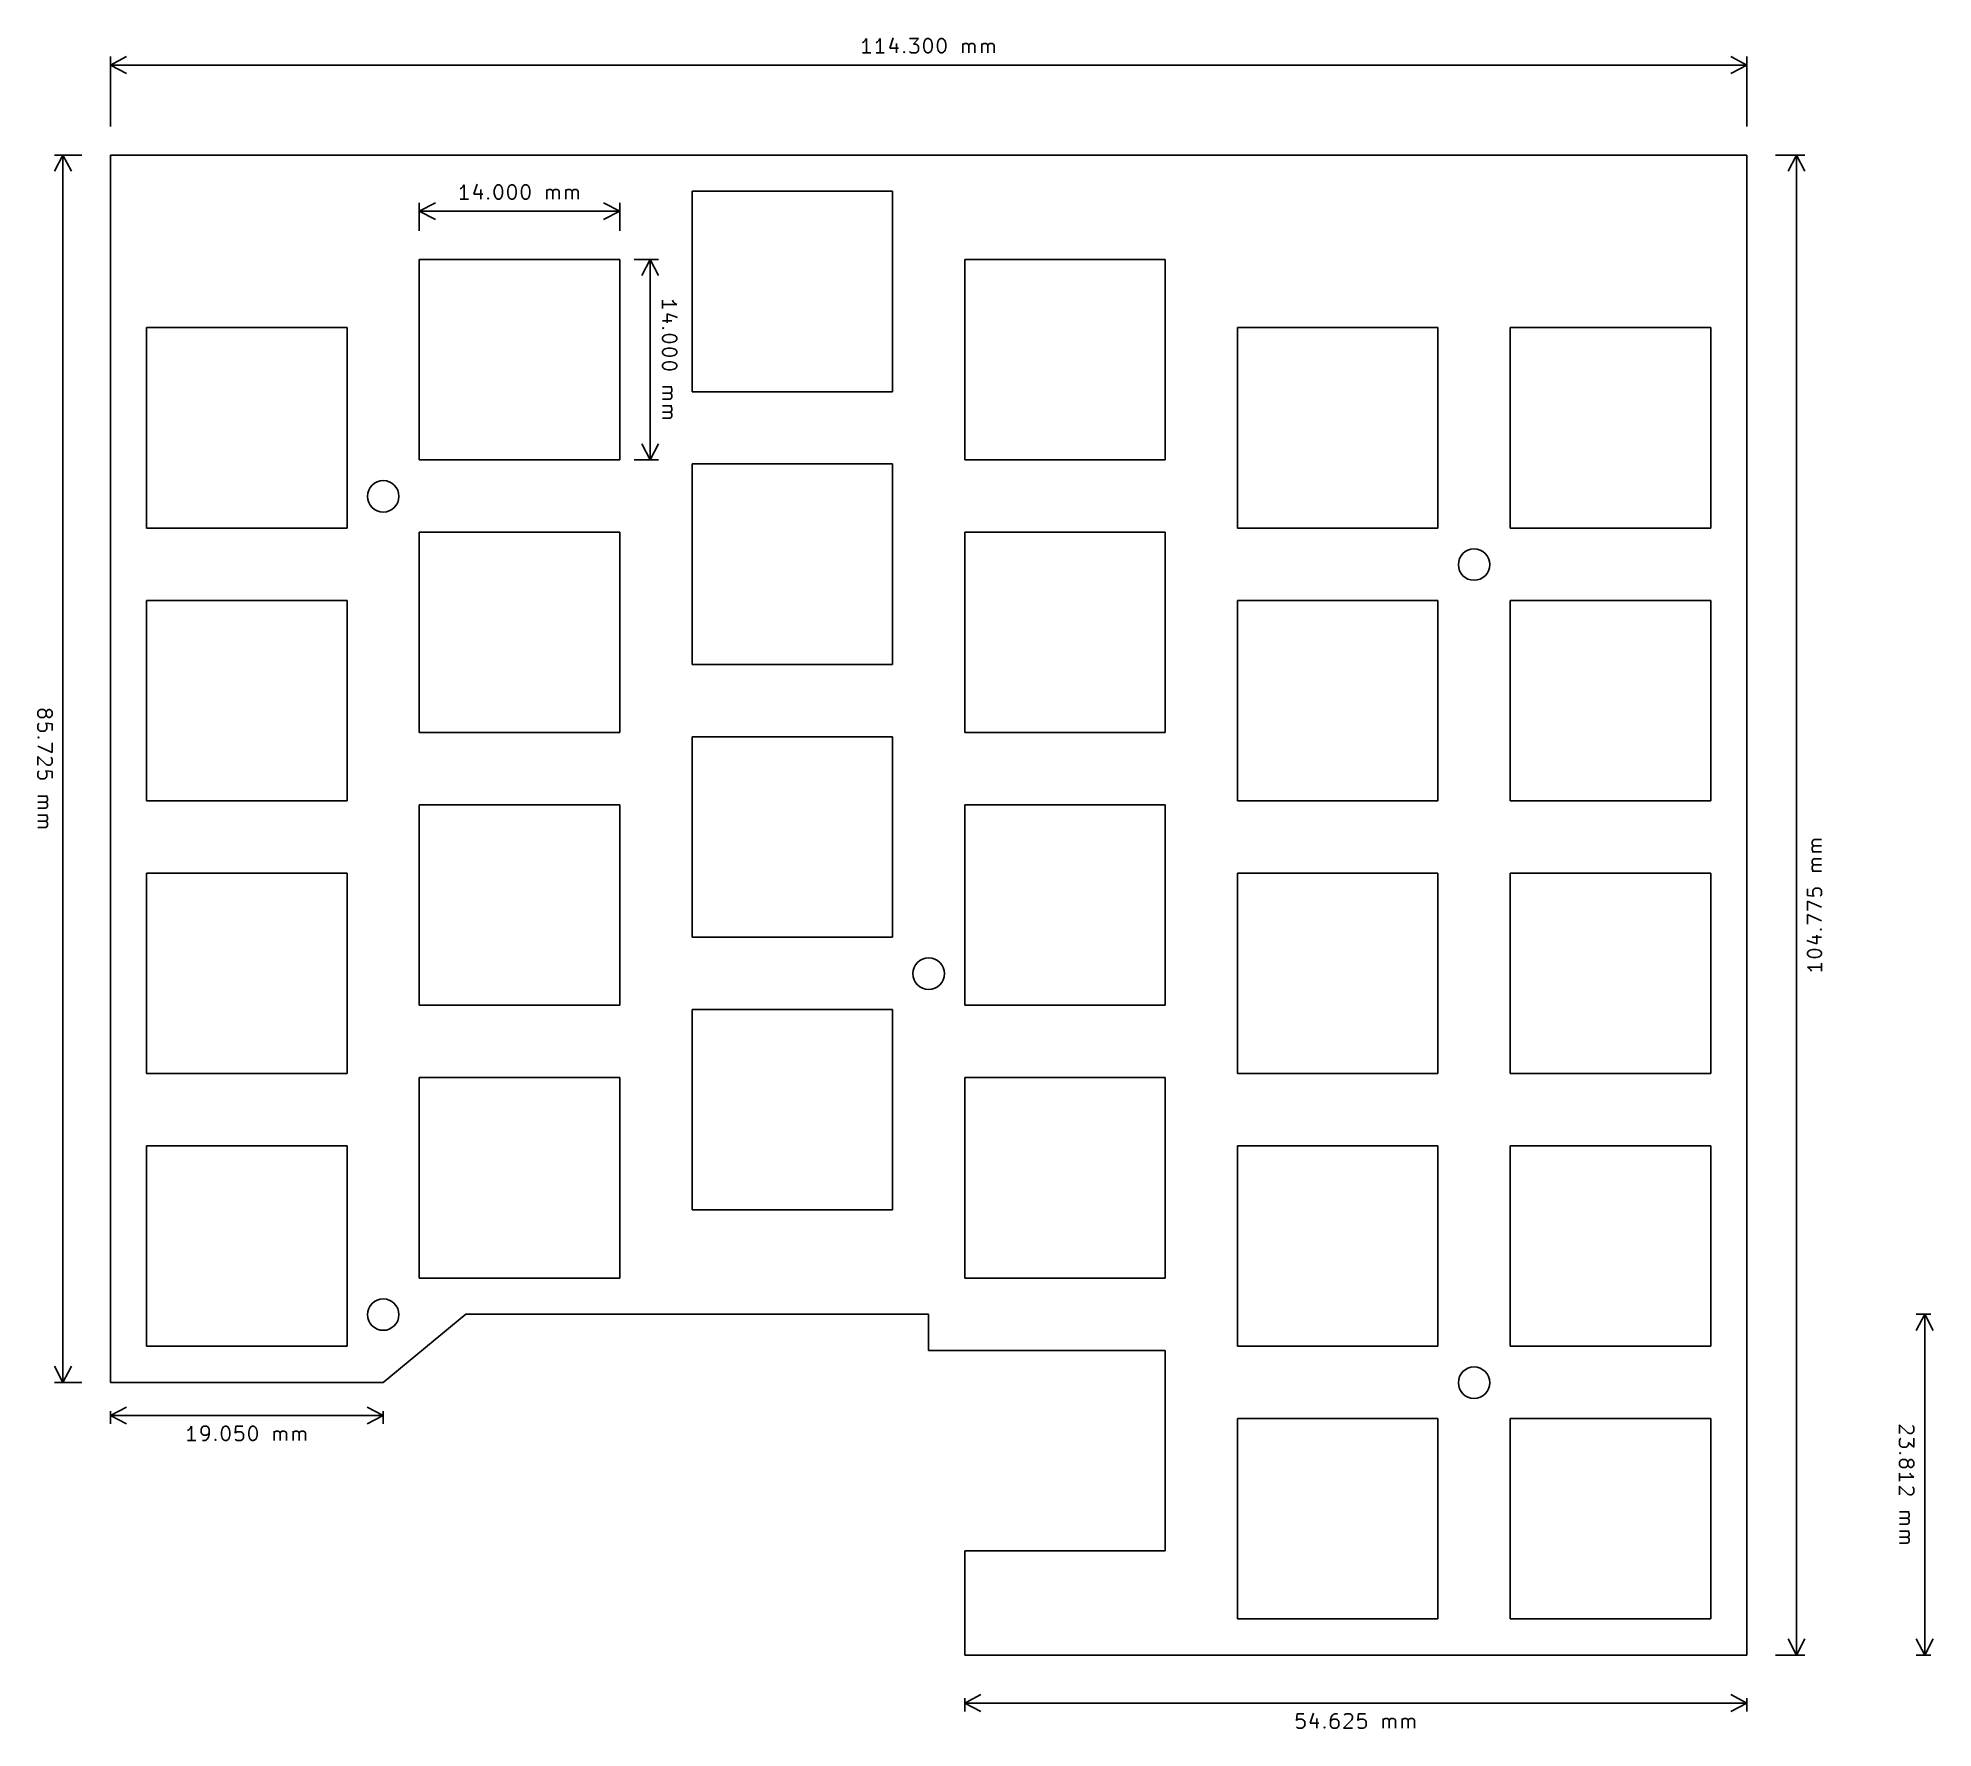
# Model space of a CAD drawing. Extents: x 54 to 187, y -146 to -28.
import ezdxf

# ---------------------------------------------------------------- set-up
doc = ezdxf.new("R2010")
doc.units = 0
doc.layers.add('BLACK', color=7, linetype='CONTINUOUS')

msp = doc.modelspace()

# ---------------------------------------------------------------- linework, layer by layer
at = {"layer": 'BLACK', "linetype": 'CONTINUOUS'}
for p, q in [((111.951, -27.7905), (111.856, -27.8381)), ((112.046, -27.6952), (111.951, -27.7905)), ((112.142, -27.5524), (112.046, -27.6952)), ((112.142, -28.5524), (112.142, -27.5524)), ((112.904, -27.7905), (112.808, -27.8381)), ((112.999, -27.6952), (112.904, -27.7905)), ((113.094, -27.5524), (112.999, -27.6952)), ((113.094, -28.5524), (113.094, -27.5524)), ((113.999, -27.5048), (113.761, -28.219)), ((115.142, -27.5524), (115.761, -27.5524)), ((115.761, -27.5524), (115.427, -27.9333)), ((116.142, -27.9333), (116.189, -27.7429)), ((116.189, -27.7429), (116.237, -27.6476)), ((116.237, -27.6476), (116.285, -27.6)), ((116.285, -27.6), (116.38, -27.5524)), ((116.38, -27.5524), (116.475, -27.5524)), ((116.475, -27.5524), (116.57, -27.6)), ((116.57, -27.6), (116.618, -27.6476)), ((116.618, -27.6476), (116.665, -27.7429)), ((116.665, -27.7429), (116.713, -27.9333)), ((117.094, -27.9333), (117.142, -27.7429)), ((117.142, -27.7429), (117.189, -27.6476)), ((117.189, -27.6476), (117.237, -27.6)), ((117.237, -27.6), (117.332, -27.5524)), ((117.332, -27.5524), (117.427, -27.5524)), ((117.427, -27.5524), (117.523, -27.6)), ((117.523, -27.6), (117.57, -27.6476)), ((117.57, -27.6476), (117.618, -27.7429)), ((117.618, -27.7429), (117.665, -27.9333)), ((59.325, -33.69), (59.325, -28.8136)), ((59.325, -29.4), (60.4515, -28.8136)), ((112.427, -28.5524), (111.856, -28.5524)), ((113.38, -28.5524), (112.808, -28.5524)), ((113.761, -28.219), (114.38, -28.219)), ((114.237, -27.8857), (114.237, -28.5524)), ((114.713, -28.5048), (114.761, -28.4571)), ((114.761, -28.5524), (114.713, -28.5048)), ((114.761, -28.4571), (114.808, -28.5048)), ((114.761, -28.4571), (114.761, -28.5524)), ((114.808, -28.5048), (114.761, -28.5524)), ((115.189, -28.5048), (115.142, -28.4571)), ((115.285, -28.5524), (115.189, -28.5048)), ((115.57, -28.5524), (115.285, -28.5524)), ((115.427, -27.9333), (115.57, -27.9333)), ((115.57, -27.9333), (115.665, -27.981)), ((115.665, -28.5048), (115.57, -28.5524)), ((115.665, -27.981), (115.713, -28.0286)), ((115.713, -28.4571), (115.665, -28.5048)), ((115.713, -28.0286), (115.761, -28.1238)), ((115.761, -28.3619), (115.713, -28.4571)), ((115.761, -28.1238), (115.761, -28.3619)), ((116.142, -28.1714), (116.142, -27.9333)), ((116.189, -28.3619), (116.142, -28.1714)), ((116.237, -28.4571), (116.189, -28.3619)), ((116.285, -28.5048), (116.237, -28.4571)), ((116.38, -28.5524), (116.285, -28.5048)), ((116.475, -28.5524), (116.38, -28.5524)), ((116.57, -28.5048), (116.475, -28.5524)), ((116.618, -28.4571), (116.57, -28.5048)), ((116.665, -28.3619), (116.618, -28.4571)), ((116.713, -28.1714), (116.665, -28.3619)), ((116.713, -27.9333), (116.713, -28.1714)), ((117.094, -28.1714), (117.094, -27.9333)), ((117.142, -28.3619), (117.094, -28.1714)), ((117.189, -28.4571), (117.142, -28.3619)), ((117.237, -28.5048), (117.189, -28.4571)), ((117.332, -28.5524), (117.237, -28.5048)), ((117.427, -28.5524), (117.332, -28.5524)), ((117.523, -28.5048), (117.427, -28.5524)), ((117.57, -28.4571), (117.523, -28.5048)), ((117.618, -28.3619), (117.57, -28.4571)), ((117.665, -28.1714), (117.618, -28.3619)), ((117.665, -27.9333), (117.665, -28.1714)), ((118.856, -28.5524), (118.856, -27.8857)), ((118.856, -27.981), (118.904, -27.9333)), ((118.904, -27.9333), (118.999, -27.8857)), ((118.999, -27.8857), (119.142, -27.8857)), ((119.142, -27.8857), (119.237, -27.9333)), ((119.237, -27.9333), (119.285, -28.0286)), ((119.285, -28.0286), (119.332, -27.9333)), ((119.285, -28.0286), (119.285, -28.5524)), ((119.332, -27.9333), (119.427, -27.8857)), ((119.427, -27.8857), (119.57, -27.8857)), ((119.57, -27.8857), (119.665, -27.9333)), ((119.665, -27.9333), (119.713, -28.0286)), ((119.713, -28.0286), (119.713, -28.5524)), ((120.189, -28.5524), (120.189, -27.8857)), ((120.189, -27.981), (120.237, -27.9333)), ((120.237, -27.9333), (120.332, -27.8857)), ((120.332, -27.8857), (120.475, -27.8857)), ((120.475, -27.8857), (120.57, -27.9333)), ((120.57, -27.9333), (120.618, -28.0286)), ((120.618, -28.0286), (120.665, -27.9333)), ((120.618, -28.0286), (120.618, -28.5524)), ((120.665, -27.9333), (120.761, -27.8857)), ((120.761, -27.8857), (120.904, -27.8857)), ((120.904, -27.8857), (120.999, -27.9333)), ((120.999, -27.9333), (121.046, -28.0286)), ((121.046, -28.0286), (121.046, -28.5524)), ((173.625, -29.4), (172.498, -28.8136)), ((173.625, -33.69), (173.625, -28.8136)), ((59.325, -29.4), (173.625, -29.4)), ((59.325, -29.4), (60.4515, -29.9864)), ((173.625, -29.4), (172.498, -29.9864)), ((57.325, -35.69), (55.4236, -35.69)), ((56.01, -35.69), (55.4236, -36.8165)), ((56.01, -35.69), (56.01, -121.415)), ((56.01, -35.69), (56.5964, -36.8165)), ((59.325, -121.415), (59.325, -35.69)), ((59.325, -35.69), (173.625, -35.69)), ((173.625, -140.465), (173.625, -35.69)), ((175.625, -35.69), (177.686, -35.69)), ((177.1, -35.69), (176.514, -36.8165)), ((177.1, -140.465), (177.1, -35.69)), ((177.1, -35.69), (177.686, -36.8165)), ((83.8524, -38.0005), (83.7571, -38.0481)), ((83.9476, -37.9052), (83.8524, -38.0005)), ((84.0429, -37.7624), (83.9476, -37.9052)), ((84.0429, -38.7624), (84.0429, -37.7624)), ((84.9476, -37.7148), (84.7095, -38.429)), ((85.1857, -38.0957), (85.1857, -38.7624)), ((86.1381, -38.1433), (86.1857, -37.9529)), ((86.1381, -38.3814), (86.1381, -38.1433)), ((86.1857, -38.5719), (86.1381, -38.3814)), ((86.1857, -37.9529), (86.2333, -37.8576)), ((86.2333, -37.8576), (86.281, -37.81)), ((86.281, -37.81), (86.3762, -37.7624)), ((86.3762, -37.7624), (86.4714, -37.7624)), ((86.4714, -37.7624), (86.5667, -37.81)), ((86.5667, -37.81), (86.6143, -37.8576)), ((86.6143, -37.8576), (86.6619, -37.9529)), ((86.6619, -37.9529), (86.7095, -38.1433)), ((86.7095, -38.3814), (86.6619, -38.5719)), ((86.7095, -38.1433), (86.7095, -38.3814)), ((87.0905, -38.1433), (87.1381, -37.9529)), ((87.0905, -38.3814), (87.0905, -38.1433)), ((87.1381, -38.5719), (87.0905, -38.3814)), ((87.1381, -37.9529), (87.1857, -37.8576)), ((87.1857, -37.8576), (87.2333, -37.81)), ((87.2333, -37.81), (87.3286, -37.7624)), ((87.3286, -37.7624), (87.4238, -37.7624)), ((87.4238, -37.7624), (87.519, -37.81)), ((87.519, -37.81), (87.5667, -37.8576)), ((87.5667, -37.8576), (87.6143, -37.9529)), ((87.6143, -37.9529), (87.6619, -38.1433)), ((87.6619, -38.3814), (87.6143, -38.5719)), ((87.6619, -38.1433), (87.6619, -38.3814)), ((88.0429, -38.1433), (88.0905, -37.9529)), ((88.0429, -38.3814), (88.0429, -38.1433)), ((88.0905, -38.5719), (88.0429, -38.3814)), ((88.0905, -37.9529), (88.1381, -37.8576)), ((88.1381, -37.8576), (88.1857, -37.81)), ((88.1857, -37.81), (88.281, -37.7624)), ((88.281, -37.7624), (88.3762, -37.7624)), ((88.3762, -37.7624), (88.4714, -37.81)), ((88.4714, -37.81), (88.519, -37.8576)), ((88.519, -37.8576), (88.5667, -37.9529)), ((88.5667, -37.9529), (88.6143, -38.1433)), ((88.6143, -38.3814), (88.5667, -38.5719)), ((88.6143, -38.1433), (88.6143, -38.3814)), ((89.8048, -38.7624), (89.8048, -38.0957)), ((89.8048, -38.191), (89.8524, -38.1433)), ((89.8524, -38.1433), (89.9476, -38.0957)), ((89.9476, -38.0957), (90.0905, -38.0957)), ((90.0905, -38.0957), (90.1857, -38.1433)), ((90.1857, -38.1433), (90.2333, -38.2386)), ((90.2333, -38.2386), (90.281, -38.1433)), ((90.2333, -38.2386), (90.2333, -38.7624)), ((90.281, -38.1433), (90.3762, -38.0957)), ((90.3762, -38.0957), (90.519, -38.0957)), ((90.519, -38.0957), (90.6143, -38.1433)), ((90.6143, -38.1433), (90.6619, -38.2386)), ((90.6619, -38.2386), (90.6619, -38.7624)), ((91.1381, -38.7624), (91.1381, -38.0957)), ((91.1381, -38.191), (91.1857, -38.1433)), ((91.1857, -38.1433), (91.281, -38.0957)), ((91.281, -38.0957), (91.4238, -38.0957)), ((91.4238, -38.0957), (91.519, -38.1433)), ((91.519, -38.1433), (91.5667, -38.2386)), ((91.5667, -38.2386), (91.6143, -38.1433)), ((91.5667, -38.2386), (91.5667, -38.7624)), ((91.6143, -38.1433), (91.7095, -38.0957)), ((91.7095, -38.0957), (91.8524, -38.0957)), ((91.8524, -38.0957), (91.9476, -38.1433)), ((91.9476, -38.1433), (91.9952, -38.2386)), ((91.9952, -38.2386), (91.9952, -38.7624)), ((99.95, -38.215), (99.95, -52.215)), ((99.95, -38.215), (113.95, -38.215)), ((113.95, -38.215), (113.95, -52.215)), ((80.9, -40.9775), (80.9, -39.0236)), ((80.9, -39.61), (82.0265, -39.0236)), ((80.9, -39.61), (94.9, -39.61)), ((80.9, -39.61), (82.0265, -40.1964)), ((84.3286, -38.7624), (83.7571, -38.7624)), ((84.7095, -38.429), (85.3286, -38.429)), ((85.6619, -38.7148), (85.7095, -38.6671)), ((85.7095, -38.7624), (85.6619, -38.7148)), ((85.7095, -38.6671), (85.7571, -38.7148)), ((85.7095, -38.6671), (85.7095, -38.7624)), ((85.7571, -38.7148), (85.7095, -38.7624)), ((86.2333, -38.6671), (86.1857, -38.5719)), ((86.281, -38.7148), (86.2333, -38.6671)), ((86.3762, -38.7624), (86.281, -38.7148)), ((86.4714, -38.7624), (86.3762, -38.7624)), ((86.5667, -38.7148), (86.4714, -38.7624)), ((86.6143, -38.6671), (86.5667, -38.7148)), ((86.6619, -38.5719), (86.6143, -38.6671)), ((87.1857, -38.6671), (87.1381, -38.5719)), ((87.2333, -38.7148), (87.1857, -38.6671)), ((87.3286, -38.7624), (87.2333, -38.7148)), ((87.4238, -38.7624), (87.3286, -38.7624)), ((87.519, -38.7148), (87.4238, -38.7624)), ((87.5667, -38.6671), (87.519, -38.7148)), ((87.6143, -38.5719), (87.5667, -38.6671)), ((88.1381, -38.6671), (88.0905, -38.5719)), ((88.1857, -38.7148), (88.1381, -38.6671)), ((88.281, -38.7624), (88.1857, -38.7148)), ((88.3762, -38.7624), (88.281, -38.7624)), ((88.4714, -38.7148), (88.3762, -38.7624)), ((88.519, -38.6671), (88.4714, -38.7148)), ((88.5667, -38.5719), (88.519, -38.6671)), ((94.9, -39.61), (93.7735, -39.0236)), ((94.9, -39.61), (93.7735, -40.1964)), ((94.9, -40.9775), (94.9, -39.0236)), ((80.9, -42.9775), (80.9, -56.9775)), ((80.9, -42.9775), (94.9, -42.9775)), ((94.9, -42.9775), (94.9, -56.9775)), ((95.9, -42.9775), (97.6164, -42.9775)), ((97.03, -42.9775), (96.4436, -44.104)), ((97.03, -42.9775), (97.03, -56.9775)), ((97.03, -42.9775), (97.6164, -44.104)), ((119, -42.9775), (119, -56.9775)), ((119, -42.9775), (133, -42.9775)), ((133, -42.9775), (133, -56.9775)), ((97.8776, -46.4061), (97.8776, -45.8346)), ((97.8776, -46.1204), (98.8776, -46.1204)), ((98.6395, -45.9299), (98.5919, -45.8346)), ((98.7348, -46.0251), (98.6395, -45.9299)), ((98.8776, -46.1204), (98.7348, -46.0251)), ((98.5443, -47.2632), (97.8776, -47.2632)), ((98.9252, -47.0251), (98.211, -46.787)), ((98.211, -46.787), (98.211, -47.4061)), ((61.85, -47.74), (75.85, -47.74)), ((61.85, -47.74), (61.85, -61.74)), ((75.85, -47.74), (75.85, -61.74)), ((97.8776, -47.787), (97.9252, -47.7394)), ((97.9252, -47.8346), (97.8776, -47.787)), ((97.9729, -47.787), (97.8776, -47.787)), ((97.8776, -48.4537), (97.9252, -48.3585)), ((97.8776, -48.5489), (97.8776, -48.4537)), ((97.9252, -48.6442), (97.8776, -48.5489)), ((97.9252, -47.7394), (97.9729, -47.787)), ((97.9729, -47.787), (97.9252, -47.8346)), ((97.9252, -48.3585), (97.9729, -48.3108)), ((97.9729, -48.6918), (97.9252, -48.6442)), ((97.9729, -48.3108), (98.0681, -48.2632)), ((98.0681, -48.7394), (97.9729, -48.6918)), ((98.0681, -48.2632), (98.2586, -48.2156)), ((98.2586, -48.787), (98.0681, -48.7394)), ((98.2586, -48.2156), (98.4967, -48.2156)), ((98.4967, -48.787), (98.2586, -48.787)), ((98.4967, -48.2156), (98.6871, -48.2632)), ((98.6871, -48.7394), (98.4967, -48.787)), ((98.6871, -48.2632), (98.7824, -48.3108)), ((98.7824, -48.6918), (98.6871, -48.7394)), ((98.7824, -48.3108), (98.83, -48.3585)), ((98.83, -48.6442), (98.7824, -48.6918)), ((98.83, -48.3585), (98.8776, -48.4537)), ((98.8776, -48.5489), (98.83, -48.6442)), ((98.8776, -48.4537), (98.8776, -48.5489)), ((138.05, -47.74), (152.05, -47.74)), ((138.05, -47.74), (138.05, -61.74)), ((152.05, -47.74), (152.05, -61.74)), ((157.1, -47.74), (171.1, -47.74)), ((157.1, -47.74), (157.1, -61.74)), ((171.1, -47.74), (171.1, -61.74)), ((97.8776, -49.4061), (97.9252, -49.3108)), ((97.8776, -49.5013), (97.8776, -49.4061)), ((97.9252, -49.5965), (97.8776, -49.5013)), ((97.8776, -50.3585), (97.9252, -50.2632)), ((97.9252, -49.3108), (97.9729, -49.2632)), ((97.9729, -49.6442), (97.9252, -49.5965)), ((97.9252, -50.2632), (97.9729, -50.2156)), ((97.9729, -49.2632), (98.0681, -49.2156)), ((98.0681, -49.6918), (97.9729, -49.6442)), ((97.9729, -50.2156), (98.0681, -50.168)), ((98.0681, -49.2156), (98.2586, -49.168)), ((98.2586, -49.7394), (98.0681, -49.6918)), ((98.0681, -50.168), (98.2586, -50.1204)), ((98.2586, -49.168), (98.4967, -49.168)), ((98.4967, -49.7394), (98.2586, -49.7394)), ((98.2586, -50.1204), (98.4967, -50.1204)), ((98.4967, -49.168), (98.6871, -49.2156)), ((98.6871, -49.6918), (98.4967, -49.7394)), ((98.4967, -50.1204), (98.6871, -50.168)), ((98.6871, -49.2156), (98.7824, -49.2632)), ((98.7824, -49.6442), (98.6871, -49.6918)), ((98.6871, -50.168), (98.7824, -50.2156)), ((98.7824, -49.2632), (98.83, -49.3108)), ((98.83, -49.5965), (98.7824, -49.6442)), ((98.7824, -50.2156), (98.83, -50.2632)), ((98.83, -49.3108), (98.8776, -49.4061)), ((98.8776, -49.5013), (98.83, -49.5965)), ((98.83, -50.2632), (98.8776, -50.3585)), ((98.8776, -49.4061), (98.8776, -49.5013)), ((97.8776, -50.4537), (97.8776, -50.3585)), ((97.9252, -50.5489), (97.8776, -50.4537)), ((97.9729, -50.5965), (97.9252, -50.5489)), ((98.0681, -50.6442), (97.9729, -50.5965)), ((98.2586, -50.6918), (98.0681, -50.6442)), ((98.4967, -50.6918), (98.2586, -50.6918)), ((98.6871, -50.6442), (98.4967, -50.6918)), ((98.7824, -50.5965), (98.6871, -50.6442)), ((98.83, -50.5489), (98.7824, -50.5965)), ((98.8776, -50.4537), (98.83, -50.5489)), ((98.8776, -50.3585), (98.8776, -50.4537)), ((97.8776, -51.8823), (98.5443, -51.8823)), ((98.4014, -52.3108), (97.8776, -52.3108)), ((98.4014, -52.7394), (97.8776, -52.7394)), ((98.4967, -52.2632), (98.4014, -52.3108)), ((98.4014, -52.3108), (98.4967, -52.3585)), ((98.4967, -52.6918), (98.4014, -52.7394)), ((98.449, -51.8823), (98.4967, -51.9299)), ((98.4967, -51.9299), (98.5443, -52.0251)), ((98.5443, -52.168), (98.4967, -52.2632)), ((98.4967, -52.3585), (98.5443, -52.4537)), ((98.5443, -52.5965), (98.4967, -52.6918)), ((98.5443, -52.0251), (98.5443, -52.168)), ((98.5443, -52.4537), (98.5443, -52.5965)), ((99.95, -52.215), (113.95, -52.215)), ((97.8776, -53.2156), (98.5443, -53.2156)), ((98.4014, -53.6442), (97.8776, -53.6442)), ((98.4014, -54.0727), (97.8776, -54.0727)), ((98.4967, -53.5965), (98.4014, -53.6442)), ((98.4014, -53.6442), (98.4967, -53.6918)), ((98.4967, -54.0251), (98.4014, -54.0727)), ((98.449, -53.2156), (98.4967, -53.2632)), ((98.4967, -53.2632), (98.5443, -53.3585)), ((98.5443, -53.5013), (98.4967, -53.5965)), ((98.4967, -53.6918), (98.5443, -53.787)), ((98.5443, -53.9299), (98.4967, -54.0251)), ((98.5443, -53.3585), (98.5443, -53.5013)), ((98.5443, -53.787), (98.5443, -53.9299)), ((97.03, -56.9775), (96.4436, -55.851)), ((97.03, -56.9775), (97.6164, -55.851)), ((80.9, -56.9775), (94.9, -56.9775)), ((95.9, -56.9775), (97.6164, -56.9775)), ((99.95, -57.265), (99.95, -71.265)), ((99.95, -57.265), (113.95, -57.265)), ((113.95, -57.265), (113.95, -71.265)), ((119, -56.9775), (133, -56.9775)), ((61.85, -61.74), (75.85, -61.74)), ((80.9, -62.0275), (80.9, -76.0275)), ((80.9, -62.0275), (94.9, -62.0275)), ((94.9, -62.0275), (94.9, -76.0275)), ((119, -62.0275), (119, -76.0275)), ((119, -62.0275), (133, -62.0275)), ((133, -62.0275), (133, -76.0275)), ((138.05, -61.74), (152.05, -61.74)), ((157.1, -61.74), (171.1, -61.74)), ((61.85, -66.79), (75.85, -66.79)), ((61.85, -66.79), (61.85, -80.79)), ((75.85, -66.79), (75.85, -80.79)), ((138.05, -66.79), (152.05, -66.79)), ((138.05, -66.79), (138.05, -80.79)), ((152.05, -66.79), (152.05, -80.79)), ((157.1, -66.79), (171.1, -66.79)), ((157.1, -66.79), (157.1, -80.79)), ((171.1, -66.79), (171.1, -80.79)), ((99.95, -71.265), (113.95, -71.265)), ((54.3052, -74.5049), (54.2576, -74.6001)), ((54.2576, -74.6001), (54.2576, -74.7906)), ((54.2576, -74.7906), (54.3052, -74.8858)), ((54.2576, -75.5049), (54.3052, -75.4096)), ((54.3529, -74.4573), (54.3052, -74.5049)), ((54.3052, -74.8858), (54.3529, -74.9335)), ((54.3052, -75.4096), (54.3529, -75.362)), ((54.4481, -74.4096), (54.3529, -74.4573)), ((54.3529, -74.9335), (54.4481, -74.9811)), ((54.6386, -74.4096), (54.4481, -74.4096)), ((54.4481, -74.9811), (54.6386, -74.9811)), ((54.7338, -74.4573), (54.6386, -74.4096)), ((54.6386, -74.9811), (54.7338, -74.9335)), ((54.7814, -74.5049), (54.7338, -74.4573)), ((54.7338, -74.9335), (54.7814, -74.8858)), ((54.829, -74.6001), (54.7814, -74.5049)), ((54.7814, -74.8858), (54.829, -74.7906)), ((55.2576, -75.4096), (54.7814, -75.362)), ((54.7814, -75.362), (54.829, -75.4096)), ((54.829, -74.6001), (54.8767, -74.5049)), ((54.829, -74.7906), (54.829, -74.6001)), ((54.8767, -74.8858), (54.829, -74.7906)), ((54.829, -75.4096), (54.8767, -75.5049)), ((54.8767, -74.5049), (54.9243, -74.4573)), ((54.9243, -74.9335), (54.8767, -74.8858)), ((54.9243, -74.4573), (55.0195, -74.4096)), ((55.0195, -74.9811), (54.9243, -74.9335)), ((55.0195, -74.4096), (55.0671, -74.4096)), ((55.0671, -74.9811), (55.0195, -74.9811)), ((55.0671, -74.4096), (55.1624, -74.4573)), ((55.1624, -74.9335), (55.0671, -74.9811)), ((55.1624, -74.4573), (55.21, -74.5049)), ((55.21, -74.8858), (55.1624, -74.9335)), ((55.21, -74.5049), (55.2576, -74.6001)), ((55.2576, -74.7906), (55.21, -74.8858)), ((55.2576, -74.6001), (55.2576, -74.7906)), ((55.2576, -75.8858), (55.2576, -75.4096)), ((54.2576, -75.743), (54.2576, -75.5049)), ((54.3052, -75.8382), (54.2576, -75.743)), ((54.2576, -76.362), (54.3052, -76.3144)), ((54.3052, -76.4096), (54.2576, -76.362)), ((54.3529, -76.362), (54.2576, -76.362)), ((54.3529, -75.8858), (54.3052, -75.8382)), ((54.3052, -76.3144), (54.3529, -76.362)), ((54.3529, -76.362), (54.3052, -76.4096)), ((54.4481, -75.9335), (54.3529, -75.8858)), ((54.6862, -75.9335), (54.4481, -75.9335)), ((54.7814, -75.8858), (54.6862, -75.9335)), ((54.829, -75.8382), (54.7814, -75.8858)), ((54.8767, -75.743), (54.829, -75.8382)), ((54.8767, -75.5049), (54.8767, -75.743)), ((55.2576, -76.743), (55.2576, -77.4096)), ((80.9, -76.0275), (94.9, -76.0275)), ((99.95, -76.315), (99.95, -90.315)), ((99.95, -76.315), (113.95, -76.315)), ((113.95, -76.315), (113.95, -90.315)), ((119, -76.0275), (133, -76.0275)), ((55.2576, -77.4096), (54.2576, -76.9811)), ((54.829, -78.2668), (54.2576, -77.6954)), ((54.2576, -77.6954), (54.2576, -78.3144)), ((55.1624, -77.743), (55.21, -77.7906)), ((55.21, -77.7906), (55.2576, -77.8858)), ((55.2576, -77.8858), (55.2576, -78.1239)), ((54.2576, -78.8382), (54.3052, -78.743)), ((54.2576, -79.0763), (54.2576, -78.8382)), ((54.3052, -79.1715), (54.2576, -79.0763)), ((54.3052, -78.743), (54.3529, -78.6954)), ((54.3529, -79.2192), (54.3052, -79.1715)), ((54.4481, -79.2668), (54.3529, -79.2192)), ((54.6862, -79.2668), (54.4481, -79.2668)), ((54.7814, -79.2192), (54.6862, -79.2668)), ((55.2576, -78.743), (54.7814, -78.6954)), ((54.7814, -78.6954), (54.829, -78.743)), ((54.829, -79.1715), (54.7814, -79.2192)), ((54.9719, -78.3144), (54.829, -78.2668)), ((54.829, -78.743), (54.8767, -78.8382)), ((54.8767, -79.0763), (54.829, -79.1715)), ((54.8767, -78.8382), (54.8767, -79.0763)), ((55.0671, -78.3144), (54.9719, -78.3144)), ((55.1624, -78.2668), (55.0671, -78.3144)), ((55.21, -78.2192), (55.1624, -78.2668)), ((55.2576, -78.1239), (55.21, -78.2192)), ((55.2576, -79.2192), (55.2576, -78.743)), ((54.2576, -80.4573), (54.9243, -80.4573)), ((54.829, -80.4573), (54.8767, -80.5049)), ((54.8767, -80.5049), (54.9243, -80.6001)), ((54.9243, -80.743), (54.8767, -80.8382)), ((54.9243, -80.6001), (54.9243, -80.743)), ((54.7814, -80.8858), (54.2576, -80.8858)), ((54.7814, -81.3144), (54.2576, -81.3144)), ((54.2576, -81.7906), (54.9243, -81.7906)), ((54.8767, -80.8382), (54.7814, -80.8858)), ((54.7814, -80.8858), (54.8767, -80.9335)), ((54.8767, -81.2668), (54.7814, -81.3144)), ((54.829, -81.7906), (54.8767, -81.8382)), ((54.8767, -80.9335), (54.9243, -81.0287)), ((54.9243, -81.1715), (54.8767, -81.2668)), ((54.8767, -81.8382), (54.9243, -81.9335)), ((54.9243, -81.0287), (54.9243, -81.1715)), ((54.9243, -81.9335), (54.9243, -82.0763)), ((61.85, -80.79), (75.85, -80.79)), ((80.9, -81.0775), (80.9, -95.0775)), ((80.9, -81.0775), (94.9, -81.0775)), ((94.9, -81.0775), (94.9, -95.0775)), ((119, -81.0775), (119, -95.0775)), ((119, -81.0775), (133, -81.0775)), ((133, -81.0775), (133, -95.0775)), ((138.05, -80.79), (152.05, -80.79)), ((157.1, -80.79), (171.1, -80.79)), ((54.7814, -82.2192), (54.2576, -82.2192)), ((54.7814, -82.6477), (54.2576, -82.6477)), ((54.8767, -82.1715), (54.7814, -82.2192)), ((54.7814, -82.2192), (54.8767, -82.2668)), ((54.8767, -82.6001), (54.7814, -82.6477)), ((54.9243, -82.0763), (54.8767, -82.1715)), ((54.8767, -82.2668), (54.9243, -82.362)), ((54.9243, -82.5049), (54.8767, -82.6001)), ((54.9243, -82.362), (54.9243, -82.5049)), ((178.186, -83.6489), (178.233, -83.5537)), ((178.186, -83.7918), (178.186, -83.6489)), ((178.233, -83.887), (178.186, -83.7918)), ((178.186, -84.0775), (178.233, -83.9823)), ((178.186, -84.2204), (178.186, -84.0775)), ((178.233, -84.3156), (178.186, -84.2204)), ((178.852, -84.3632), (178.186, -84.3632)), ((178.233, -83.5537), (178.329, -83.5061)), ((178.329, -83.9346), (178.233, -83.887)), ((178.233, -83.9823), (178.329, -83.9346)), ((178.281, -84.3632), (178.233, -84.3156)), ((178.329, -83.5061), (178.852, -83.5061)), ((178.329, -83.9346), (178.852, -83.9346)), ((61.85, -85.84), (75.85, -85.84)), ((61.85, -85.84), (61.85, -99.84)), ((75.85, -85.84), (75.85, -99.84)), ((138.05, -85.84), (152.05, -85.84)), ((138.05, -85.84), (138.05, -99.84)), ((152.05, -85.84), (152.05, -99.84)), ((157.1, -85.84), (171.1, -85.84)), ((157.1, -85.84), (157.1, -99.84)), ((171.1, -85.84), (171.1, -99.84)), ((178.186, -84.9823), (178.233, -84.887)), ((178.186, -85.1251), (178.186, -84.9823)), ((178.233, -85.2204), (178.186, -85.1251)), ((178.186, -85.4108), (178.233, -85.3156)), ((178.186, -85.5537), (178.186, -85.4108)), ((178.233, -85.6489), (178.186, -85.5537)), ((178.852, -85.6965), (178.186, -85.6965)), ((178.233, -84.887), (178.329, -84.8394)), ((178.329, -85.268), (178.233, -85.2204)), ((178.233, -85.3156), (178.329, -85.268)), ((178.281, -85.6965), (178.233, -85.6489)), ((178.329, -84.8394), (178.852, -84.8394)), ((178.329, -85.268), (178.852, -85.268)), ((177.852, -86.9346), (177.852, -87.4108)), ((178.233, -87.0775), (178.281, -86.9823)), ((178.233, -87.3156), (178.233, -87.0775)), ((178.281, -87.4108), (178.233, -87.3156)), ((178.281, -86.9823), (178.329, -86.9346)), ((178.329, -86.9346), (178.424, -86.887)), ((178.424, -86.887), (178.662, -86.887)), ((178.662, -86.887), (178.757, -86.9346)), ((178.757, -86.9346), (178.805, -86.9823)), ((178.805, -86.9823), (178.852, -87.0775)), ((178.852, -87.3156), (178.805, -87.4108)), ((178.852, -87.0775), (178.852, -87.3156)), ((177.852, -87.4108), (178.329, -87.4585)), ((177.852, -88.4585), (177.852, -87.7918)), ((177.852, -87.7918), (178.852, -88.2204)), ((178.329, -87.4585), (178.281, -87.4108)), ((178.805, -87.4108), (178.757, -87.4585)), ((177.852, -89.4108), (177.852, -88.7442)), ((177.852, -88.7442), (178.852, -89.1727)), ((178.757, -89.7918), (178.805, -89.7442)), ((178.805, -89.8394), (178.757, -89.7918)), ((178.757, -89.7918), (178.852, -89.7918)), ((178.805, -89.7442), (178.852, -89.7918)), ((178.852, -89.7918), (178.805, -89.8394)), ((99.95, -90.315), (113.95, -90.315)), ((177.805, -90.5537), (178.519, -90.7918)), ((177.852, -91.4108), (177.9, -91.3156)), ((177.9, -91.3156), (177.948, -91.268)), ((177.948, -91.268), (178.043, -91.2204)), ((178.043, -91.2204), (178.233, -91.1727)), ((178.186, -90.3156), (178.852, -90.3156)), ((178.233, -91.1727), (178.471, -91.1727)), ((178.471, -91.1727), (178.662, -91.2204)), ((178.519, -90.7918), (178.519, -90.1727)), ((178.662, -91.2204), (178.757, -91.268)), ((178.757, -91.268), (178.805, -91.3156)), ((178.805, -91.3156), (178.852, -91.4108)), ((177.852, -91.5061), (177.852, -91.4108)), ((177.9, -91.6013), (177.852, -91.5061)), ((178.852, -92.4108), (177.852, -92.4108)), ((177.852, -92.4108), (177.995, -92.5061)), ((177.948, -91.6489), (177.9, -91.6013)), ((178.043, -91.6965), (177.948, -91.6489)), ((177.995, -92.5061), (178.09, -92.6013)), ((178.233, -91.7442), (178.043, -91.6965)), ((178.09, -92.6013), (178.138, -92.6965)), ((178.471, -91.7442), (178.233, -91.7442)), ((178.662, -91.6965), (178.471, -91.7442)), ((178.757, -91.6489), (178.662, -91.6965)), ((178.805, -91.6013), (178.757, -91.6489)), ((178.852, -91.5061), (178.805, -91.6013)), ((178.852, -91.4108), (178.852, -91.5061)), ((178.852, -92.1251), (178.852, -92.6965)), ((80.9, -95.0775), (94.9, -95.0775)), ((119, -95.0775), (133, -95.0775)), ((99.95, -95.365), (113.95, -95.365)), ((99.95, -95.365), (99.95, -109.365)), ((113.95, -95.365), (113.95, -109.365)), ((61.85, -99.84), (75.85, -99.84)), ((80.9, -100.127), (94.9, -100.127)), ((80.9, -100.127), (80.9, -114.127)), ((94.9, -100.127), (94.9, -114.127)), ((119, -100.127), (119, -114.127)), ((119, -100.127), (133, -100.127)), ((133, -100.127), (133, -114.127)), ((138.05, -99.84), (152.05, -99.84)), ((157.1, -99.84), (171.1, -99.84)), ((61.85, -104.89), (75.85, -104.89)), ((61.85, -104.89), (61.85, -118.89)), ((75.85, -104.89), (75.85, -118.89)), ((138.05, -104.89), (152.05, -104.89)), ((138.05, -104.89), (138.05, -118.89)), ((152.05, -104.89), (152.05, -118.89)), ((157.1, -104.89), (171.1, -104.89)), ((157.1, -104.89), (157.1, -118.89)), ((171.1, -104.89), (171.1, -118.89)), ((99.95, -109.365), (113.95, -109.365)), ((80.9, -114.127), (94.9, -114.127)), ((119, -114.127), (133, -114.127)), ((78.375, -121.415), (84.15, -116.652)), ((116.475, -116.652), (84.15, -116.652)), ((116.475, -116.652), (116.475, -119.178)), ((186.475, -116.652), (185.464, -116.652)), ((186.05, -116.652), (185.464, -117.779)), ((186.05, -116.652), (186.05, -140.465)), ((186.05, -116.652), (186.636, -117.779)), ((61.85, -118.89), (75.85, -118.89)), ((138.05, -118.89), (152.05, -118.89)), ((157.1, -118.89), (171.1, -118.89)), ((56.01, -121.415), (55.4236, -120.288)), ((56.01, -121.415), (56.5964, -120.288)), ((116.475, -119.178), (133, -119.178)), ((133, -119.178), (133, -133.178)), ((57.325, -121.415), (55.4236, -121.415)), ((78.375, -121.415), (59.325, -121.415)), ((59.325, -123.73), (60.4515, -123.144)), ((59.325, -123.415), (59.325, -124.316)), ((78.375, -123.73), (59.325, -123.73)), ((59.325, -123.73), (60.4515, -124.316)), ((78.375, -123.73), (77.2485, -123.144)), ((78.375, -123.73), (77.2485, -124.316)), ((78.375, -123.415), (78.375, -124.316)), ((138.05, -123.94), (152.05, -123.94)), ((138.05, -123.94), (138.05, -137.94)), ((152.05, -123.94), (152.05, -137.94)), ((157.1, -123.94), (171.1, -123.94)), ((157.1, -123.94), (157.1, -137.94)), ((171.1, -123.94), (171.1, -137.94)), ((184.869, -124.94), (184.298, -124.368)), ((184.298, -124.368), (184.298, -124.987)), ((185.202, -124.416), (185.25, -124.464)), ((64.8024, -124.72), (64.7071, -124.768)), ((65.2786, -125.482), (64.7071, -125.482)), ((64.8976, -124.625), (64.8024, -124.72)), ((64.9929, -124.482), (64.8976, -124.625)), ((64.9929, -125.482), (64.9929, -124.482)), ((65.7071, -124.578), (65.6595, -124.673)), ((65.6595, -124.673), (65.6595, -124.911)), ((65.6595, -124.911), (65.7071, -125.006)), ((65.7548, -124.53), (65.7071, -124.578)), ((65.7071, -125.006), (65.7548, -125.054)), ((65.85, -124.482), (65.7548, -124.53)), ((65.7548, -125.054), (65.85, -125.101)), ((65.7548, -125.482), (65.9452, -125.482)), ((66.0405, -124.482), (65.85, -124.482)), ((65.85, -125.101), (66.0405, -125.101)), ((65.9452, -125.482), (66.0405, -125.435)), ((66.1357, -124.53), (66.0405, -124.482)), ((66.0405, -125.101), (66.1357, -125.054)), ((66.0405, -125.435), (66.0881, -125.387)), ((66.0881, -125.387), (66.1833, -125.244)), ((66.1833, -124.578), (66.1357, -124.53)), ((66.1357, -125.054), (66.1833, -125.006)), ((66.231, -124.673), (66.1833, -124.578)), ((66.1833, -125.006), (66.231, -124.911)), ((66.1833, -125.244), (66.231, -125.054)), ((66.231, -125.054), (66.231, -124.673)), ((66.6119, -125.435), (66.6595, -125.387)), ((66.6595, -125.482), (66.6119, -125.435)), ((66.6595, -125.387), (66.7071, -125.435)), ((66.6595, -125.387), (66.6595, -125.482)), ((66.7071, -125.435), (66.6595, -125.482)), ((67.0881, -124.863), (67.1357, -124.673)), ((67.0881, -125.101), (67.0881, -124.863)), ((67.1357, -125.292), (67.0881, -125.101)), ((67.1357, -124.673), (67.1833, -124.578)), ((67.1833, -125.387), (67.1357, -125.292)), ((67.1833, -124.578), (67.231, -124.53)), ((67.231, -125.435), (67.1833, -125.387)), ((67.231, -124.53), (67.3262, -124.482)), ((67.3262, -125.482), (67.231, -125.435)), ((67.3262, -124.482), (67.4214, -124.482)), ((67.4214, -125.482), (67.3262, -125.482)), ((67.4214, -124.482), (67.5167, -124.53)), ((67.5167, -125.435), (67.4214, -125.482)), ((67.5167, -124.53), (67.5643, -124.578)), ((67.5643, -125.387), (67.5167, -125.435)), ((67.5643, -124.578), (67.6119, -124.673)), ((67.6119, -125.292), (67.5643, -125.387)), ((67.6119, -124.673), (67.6595, -124.863)), ((67.6595, -125.101), (67.6119, -125.292)), ((67.6595, -124.863), (67.6595, -125.101)), ((68.0881, -124.482), (68.0405, -124.959)), ((68.0405, -124.959), (68.0881, -124.911)), ((68.0881, -125.435), (68.0405, -125.387)), ((68.5643, -124.482), (68.0881, -124.482)), ((68.0881, -124.911), (68.1833, -124.863)), ((68.1833, -125.482), (68.0881, -125.435)), ((68.1833, -124.863), (68.4214, -124.863)), ((68.4214, -125.482), (68.1833, -125.482)), ((68.4214, -124.863), (68.5167, -124.911)), ((68.5167, -125.435), (68.4214, -125.482)), ((68.5167, -124.911), (68.5643, -124.959)), ((68.5643, -125.387), (68.5167, -125.435)), ((68.5643, -124.959), (68.6119, -125.054)), ((68.6119, -125.292), (68.5643, -125.387)), ((68.6119, -125.054), (68.6119, -125.292)), ((68.9929, -124.863), (69.0405, -124.673)), ((68.9929, -125.101), (68.9929, -124.863)), ((69.0405, -125.292), (68.9929, -125.101)), ((69.0405, -124.673), (69.0881, -124.578)), ((69.0881, -125.387), (69.0405, -125.292)), ((69.0881, -124.578), (69.1357, -124.53)), ((69.1357, -125.435), (69.0881, -125.387)), ((69.1357, -124.53), (69.231, -124.482)), ((69.231, -125.482), (69.1357, -125.435)), ((69.231, -124.482), (69.3262, -124.482)), ((69.3262, -125.482), (69.231, -125.482)), ((69.3262, -124.482), (69.4214, -124.53)), ((69.4214, -125.435), (69.3262, -125.482)), ((69.4214, -124.53), (69.469, -124.578)), ((69.469, -125.387), (69.4214, -125.435)), ((69.469, -124.578), (69.5167, -124.673)), ((69.5167, -125.292), (69.469, -125.387)), ((69.5167, -124.673), (69.5643, -124.863)), ((69.5643, -125.101), (69.5167, -125.292)), ((69.5643, -124.863), (69.5643, -125.101)), ((70.7548, -125.482), (70.7548, -124.816)), ((70.7548, -124.911), (70.8024, -124.863)), ((70.8024, -124.863), (70.8976, -124.816)), ((70.8976, -124.816), (71.0405, -124.816)), ((71.0405, -124.816), (71.1357, -124.863)), ((71.1357, -124.863), (71.1833, -124.959)), ((71.1833, -124.959), (71.231, -124.863)), ((71.1833, -124.959), (71.1833, -125.482)), ((71.231, -124.863), (71.3262, -124.816)), ((71.3262, -124.816), (71.469, -124.816)), ((71.469, -124.816), (71.5643, -124.863)), ((71.5643, -124.863), (71.6119, -124.959)), ((71.6119, -124.959), (71.6119, -125.482)), ((72.0881, -125.482), (72.0881, -124.816)), ((72.0881, -124.911), (72.1357, -124.863)), ((72.1357, -124.863), (72.231, -124.816)), ((72.231, -124.816), (72.3738, -124.816)), ((72.3738, -124.816), (72.469, -124.863)), ((72.469, -124.863), (72.5167, -124.959)), ((72.5167, -124.959), (72.5643, -124.863)), ((72.5167, -124.959), (72.5167, -125.482)), ((72.5643, -124.863), (72.6595, -124.816)), ((72.6595, -124.816), (72.8024, -124.816)), ((72.8024, -124.816), (72.8976, -124.863)), ((72.8976, -124.863), (72.9452, -124.959)), ((72.9452, -124.959), (72.9452, -125.482)), ((184.298, -125.464), (184.345, -125.368)), ((184.298, -125.749), (184.298, -125.464)), ((184.345, -125.844), (184.298, -125.749)), ((184.345, -125.368), (184.393, -125.321)), ((185.012, -124.987), (184.869, -124.94)), ((184.917, -125.749), (184.869, -125.844)), ((185.298, -125.94), (184.917, -125.606)), ((184.917, -125.606), (184.917, -125.749)), ((185.107, -124.987), (185.012, -124.987)), ((185.202, -124.94), (185.107, -124.987)), ((185.25, -124.892), (185.202, -124.94)), ((185.25, -124.464), (185.298, -124.559)), ((185.298, -124.797), (185.25, -124.892)), ((185.298, -124.559), (185.298, -124.797)), ((185.298, -125.321), (185.298, -125.94)), ((184.298, -126.368), (184.345, -126.321)), ((184.345, -126.416), (184.298, -126.368)), ((184.393, -126.368), (184.298, -126.368)), ((184.345, -126.892), (184.298, -126.987)), ((184.298, -126.987), (184.298, -127.178)), ((184.393, -125.892), (184.345, -125.844)), ((184.345, -126.321), (184.393, -126.368)), ((184.393, -126.368), (184.345, -126.416)), ((184.393, -126.844), (184.345, -126.892)), ((184.488, -125.94), (184.393, -125.892)), ((184.488, -126.797), (184.393, -126.844)), ((184.726, -125.94), (184.488, -125.94)), ((184.679, -126.797), (184.488, -126.797)), ((184.774, -126.844), (184.679, -126.797)), ((184.821, -125.892), (184.726, -125.94)), ((184.821, -126.892), (184.774, -126.844)), ((184.869, -125.844), (184.821, -125.892)), ((184.869, -126.987), (184.821, -126.892)), ((184.869, -126.987), (184.917, -126.892)), ((184.869, -127.178), (184.869, -126.987)), ((184.917, -126.892), (184.964, -126.844)), ((184.964, -126.844), (185.06, -126.797)), ((185.06, -126.797), (185.107, -126.797)), ((185.107, -126.797), (185.202, -126.844)), ((185.202, -126.844), (185.25, -126.892)), ((185.25, -126.892), (185.298, -126.987)), ((185.298, -126.987), (185.298, -127.178)), ((184.298, -127.178), (184.345, -127.273)), ((184.298, -128.321), (184.298, -127.749)), ((184.298, -128.035), (185.298, -128.035)), ((184.345, -127.273), (184.393, -127.321)), ((184.393, -127.321), (184.488, -127.368)), ((184.488, -127.368), (184.679, -127.368)), ((184.679, -127.368), (184.774, -127.321)), ((184.774, -127.321), (184.821, -127.273)), ((184.821, -127.273), (184.869, -127.178)), ((184.917, -127.273), (184.869, -127.178)), ((184.964, -127.321), (184.917, -127.273)), ((185.06, -127.368), (184.964, -127.321)), ((185.06, -127.844), (185.012, -127.749)), ((185.107, -127.368), (185.06, -127.368)), ((185.155, -127.94), (185.06, -127.844)), ((185.202, -127.321), (185.107, -127.368)), ((185.298, -128.035), (185.155, -127.94)), ((185.25, -127.273), (185.202, -127.321)), ((185.298, -127.178), (185.25, -127.273)), ((184.869, -129.225), (184.298, -128.654)), ((184.298, -128.654), (184.298, -129.273)), ((185.012, -129.273), (184.869, -129.225)), ((185.107, -129.273), (185.012, -129.273)), ((185.202, -129.225), (185.107, -129.273)), ((185.202, -128.702), (185.25, -128.749)), ((185.25, -129.178), (185.202, -129.225)), ((185.25, -128.749), (185.298, -128.844)), ((185.298, -129.083), (185.25, -129.178)), ((185.298, -128.844), (185.298, -129.083)), ((184.298, -130.464), (184.964, -130.464)), ((184.821, -130.892), (184.298, -130.892)), ((184.917, -130.844), (184.821, -130.892)), ((184.821, -130.892), (184.917, -130.94)), ((184.869, -130.464), (184.917, -130.511)), ((184.917, -130.511), (184.964, -130.606)), ((184.964, -130.749), (184.917, -130.844)), ((184.917, -130.94), (184.964, -131.035)), ((184.964, -130.606), (184.964, -130.749)), ((184.964, -131.035), (184.964, -131.178)), ((184.821, -131.321), (184.298, -131.321)), ((184.298, -131.797), (184.964, -131.797)), ((184.821, -132.225), (184.298, -132.225)), ((184.917, -131.273), (184.821, -131.321)), ((184.917, -132.178), (184.821, -132.225)), ((184.821, -132.225), (184.917, -132.273)), ((184.869, -131.797), (184.917, -131.844)), ((184.964, -131.178), (184.917, -131.273)), ((184.917, -131.844), (184.964, -131.94)), ((184.964, -132.083), (184.917, -132.178)), ((184.917, -132.273), (184.964, -132.368)), ((184.964, -131.94), (184.964, -132.083)), ((184.964, -132.368), (184.964, -132.511)), ((119, -133.178), (133, -133.178)), ((119, -133.178), (119, -140.465)), ((184.821, -132.654), (184.298, -132.654)), ((184.917, -132.606), (184.821, -132.654)), ((184.964, -132.511), (184.917, -132.606)), ((138.05, -137.94), (152.05, -137.94)), ((157.1, -137.94), (171.1, -137.94)), ((177.1, -140.465), (176.514, -139.338)), ((177.1, -140.465), (177.686, -139.338)), ((186.05, -140.465), (185.464, -139.338)), ((186.05, -140.465), (186.636, -139.338)), ((173.625, -140.465), (119, -140.465)), ((175.625, -140.465), (177.686, -140.465)), ((186.475, -140.465), (185.464, -140.465)), ((119, -143.81), (120.127, -143.224)), ((119, -143.465), (119, -144.396)), ((119, -143.81), (173.625, -143.81)), ((119, -143.81), (120.127, -144.396)), ((173.625, -143.81), (172.498, -143.224)), ((173.625, -143.81), (172.498, -144.396)), ((173.625, -143.465), (173.625, -144.396)), ((142.217, -144.562), (142.17, -145.039)), ((142.17, -145.039), (142.217, -144.991)), ((142.217, -145.515), (142.17, -145.467)), ((142.693, -144.562), (142.217, -144.562)), ((142.217, -144.991), (142.312, -144.943)), ((142.312, -145.562), (142.217, -145.515)), ((142.312, -144.943), (142.551, -144.943)), ((142.551, -145.562), (142.312, -145.562)), ((142.551, -144.943), (142.646, -144.991)), ((142.646, -145.515), (142.551, -145.562)), ((142.646, -144.991), (142.693, -145.039)), ((142.693, -145.467), (142.646, -145.515)), ((142.693, -145.039), (142.741, -145.134)), ((142.741, -145.372), (142.693, -145.467)), ((142.741, -145.134), (142.741, -145.372)), ((143.36, -144.515), (143.122, -145.229)), ((143.122, -145.229), (143.741, -145.229)), ((143.598, -144.896), (143.598, -145.562)), ((144.074, -145.515), (144.122, -145.467)), ((144.122, -145.562), (144.074, -145.515)), ((144.122, -145.467), (144.17, -145.515)), ((144.122, -145.467), (144.122, -145.562)), ((144.17, -145.515), (144.122, -145.562)), ((144.598, -144.8), (144.551, -144.991)), ((144.551, -144.991), (144.551, -145.372)), ((144.598, -145.039), (144.551, -145.134)), ((144.551, -145.372), (144.598, -145.467)), ((144.693, -144.658), (144.598, -144.8)), ((144.646, -144.991), (144.598, -145.039)), ((144.598, -145.467), (144.646, -145.515)), ((144.741, -144.943), (144.646, -144.991)), ((144.646, -145.515), (144.741, -145.562)), ((144.741, -144.61), (144.693, -144.658)), ((144.836, -144.562), (144.741, -144.61)), ((144.932, -144.943), (144.741, -144.943)), ((144.741, -145.562), (144.932, -145.562)), ((145.027, -144.562), (144.836, -144.562)), ((145.027, -144.991), (144.932, -144.943)), ((144.932, -145.562), (145.027, -145.515)), ((145.074, -145.039), (145.027, -144.991)), ((145.027, -145.515), (145.074, -145.467)), ((145.122, -145.134), (145.074, -145.039)), ((145.074, -145.467), (145.122, -145.372)), ((145.122, -145.372), (145.122, -145.134)), ((146.027, -144.991), (145.455, -145.562)), ((145.455, -145.562), (146.074, -145.562)), ((145.503, -144.658), (145.551, -144.61)), ((145.551, -144.61), (145.646, -144.562)), ((145.646, -144.562), (145.884, -144.562)), ((145.884, -144.562), (145.979, -144.61)), ((145.979, -144.61), (146.027, -144.658)), ((146.027, -144.658), (146.074, -144.753)), ((146.074, -144.848), (146.027, -144.991)), ((146.074, -144.753), (146.074, -144.848)), ((146.503, -144.562), (146.455, -145.039)), ((146.455, -145.039), (146.503, -144.991)), ((146.503, -145.515), (146.455, -145.467)), ((146.979, -144.562), (146.503, -144.562)), ((146.503, -144.991), (146.598, -144.943)), ((146.598, -145.562), (146.503, -145.515)), ((146.598, -144.943), (146.836, -144.943)), ((146.836, -145.562), (146.598, -145.562)), ((146.836, -144.943), (146.932, -144.991)), ((146.932, -145.515), (146.836, -145.562)), ((146.932, -144.991), (146.979, -145.039)), ((146.979, -145.467), (146.932, -145.515)), ((146.979, -145.039), (147.027, -145.134)), ((147.027, -145.372), (146.979, -145.467)), ((147.027, -145.134), (147.027, -145.372)), ((148.217, -145.562), (148.217, -144.896)), ((148.217, -144.991), (148.265, -144.943)), ((148.265, -144.943), (148.36, -144.896)), ((148.36, -144.896), (148.503, -144.896)), ((148.503, -144.896), (148.598, -144.943)), ((148.598, -144.943), (148.646, -145.039)), ((148.646, -145.039), (148.693, -144.943)), ((148.646, -145.039), (148.646, -145.562)), ((148.693, -144.943), (148.789, -144.896)), ((148.789, -144.896), (148.932, -144.896)), ((148.932, -144.896), (149.027, -144.943)), ((149.027, -144.943), (149.074, -145.039)), ((149.074, -145.039), (149.074, -145.562)), ((149.551, -145.562), (149.551, -144.896)), ((149.551, -144.991), (149.598, -144.943)), ((149.598, -144.943), (149.693, -144.896)), ((149.693, -144.896), (149.836, -144.896)), ((149.836, -144.896), (149.932, -144.943)), ((149.932, -144.943), (149.979, -145.039)), ((149.979, -145.039), (150.027, -144.943)), ((149.979, -145.039), (149.979, -145.562)), ((150.027, -144.943), (150.122, -144.896)), ((150.122, -144.896), (150.265, -144.896)), ((150.265, -144.896), (150.36, -144.943)), ((150.36, -144.943), (150.408, -145.039)), ((150.408, -145.039), (150.408, -145.562))]:
    msp.add_line(p, q, dxfattribs=at)
at = {"layer": 'BLACK'}
for centre in [(78.375, -59.5275), (154.575, -64.29), (116.475, -92.865), (78.375, -116.678), (154.575, -121.44)]:
    msp.add_circle(centre, 1.1, dxfattribs=at)

doc.saveas('drawing.dxf')
